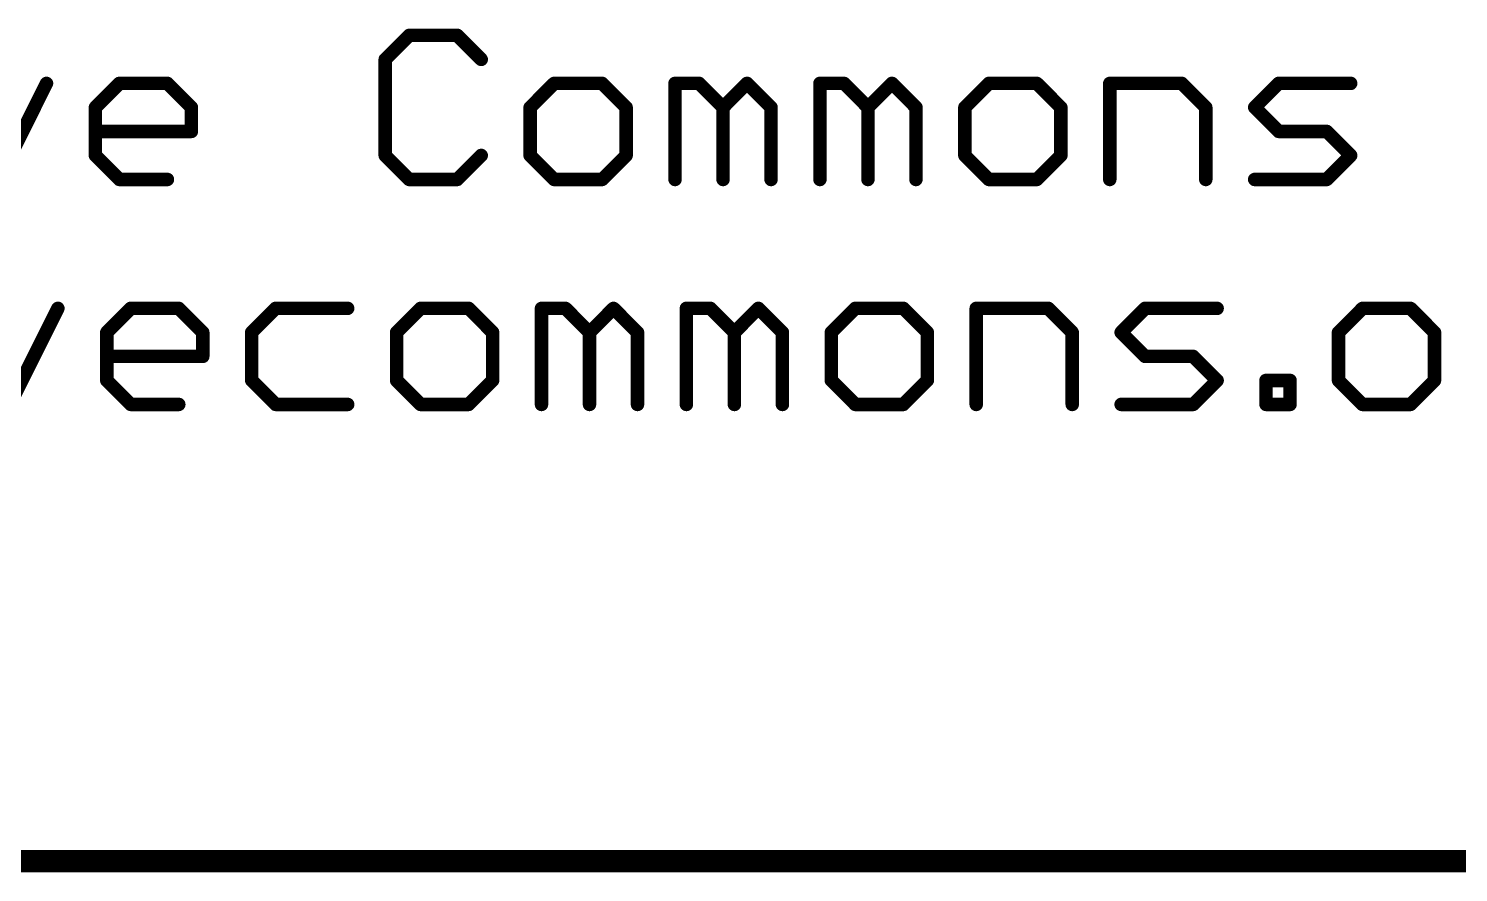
# Model space of a CAD drawing. Extents: x -28 to 79, y -1 to 63.
# Drawn here: x 11.22 to 27.37, y 53.21 to 62.74 of the extents above; entities that cross this region are included whole.
import ezdxf

# ---------------------------------------------------------------- set-up
doc = ezdxf.new("R2010")
doc.units = 0
for name, color, linetype in [('1', 12, 'CONTINUOUS'), ('16', 132, 'CONTINUOUS'), ('20', 53, 'CONTINUOUS'), ('21', 41, 'CONTINUOUS')]:
    doc.layers.add(name, color=color, linetype=linetype)

msp = doc.modelspace()

# ---------------------------------------------------------------- linework, layer by layer
at = {"layer": '1', "const_width": 0.254}
msp.add_lwpolyline([(0, 53.34), (52.07, 53.34)], dxfattribs=at)
at = {"layer": '16', "const_width": 0.254}
msp.add_lwpolyline([(0, 53.34), (52.07, 53.34)], dxfattribs=at)
at = {"layer": '20', "const_width": 0.2032}
msp.add_lwpolyline([(48.26, 53.34), (0, 53.34)], dxfattribs=at)
at = {"layer": '21', "const_width": 0.1524}
for points in [[(15.5191, 62.6632), (15.248, 62.392)], [(16.0615, 62.6632), (15.5191, 62.6632)], [(16.3326, 62.392), (16.0615, 62.6632)], [(15.248, 62.392), (15.248, 61.3074)], [(10.8788, 61.0362), (11.4212, 62.1209)], [(11.9737, 61.8497), (12.2448, 62.1209)], [(12.2448, 62.1209), (12.7872, 62.1209)], [(12.7872, 62.1209), (13.0583, 61.8497)], [(17.1563, 62.1209), (16.8851, 61.8497)], [(17.6986, 62.1209), (17.1563, 62.1209)], [(17.9698, 61.8497), (17.6986, 62.1209)], [(18.5223, 61.0362), (18.5223, 62.1209)], [(18.5223, 62.1209), (18.7935, 62.1209)], [(18.7935, 62.1209), (19.0646, 61.8497)], [(19.0646, 61.8497), (19.3358, 62.1209)], [(19.3358, 62.1209), (19.607, 61.8497)], [(20.1594, 61.0362), (20.1594, 62.1209)], [(20.1594, 62.1209), (20.4306, 62.1209)], [(20.4306, 62.1209), (20.7018, 61.8497)], [(20.7018, 61.8497), (20.9729, 62.1209)], [(20.9729, 62.1209), (21.2441, 61.8497)], [(22.0678, 62.1209), (21.7966, 61.8497)], [(22.6101, 62.1209), (22.0678, 62.1209)], [(22.8813, 61.8497), (22.6101, 62.1209)], [(23.4338, 61.0362), (23.4338, 62.1209)], [(23.4338, 62.1209), (24.2473, 62.1209)], [(24.2473, 62.1209), (24.5184, 61.8497)], [(25.0709, 61.8497), (25.3421, 62.1209)], [(25.3421, 62.1209), (26.1556, 62.1209)], [(11.9737, 61.3074), (11.9737, 61.8497)], [(13.0583, 61.8497), (13.0583, 61.5785)], [(16.8851, 61.8497), (16.8851, 61.3074)], [(17.9698, 61.3074), (17.9698, 61.8497)], [(19.0646, 61.8497), (19.0646, 61.0362)], [(19.607, 61.8497), (19.607, 61.0362)], [(20.7018, 61.8497), (20.7018, 61.0362)], [(21.2441, 61.8497), (21.2441, 61.0362)], [(21.7966, 61.8497), (21.7966, 61.3074)], [(22.8813, 61.3074), (22.8813, 61.8497)], [(24.5184, 61.8497), (24.5184, 61.0362)], [(25.3421, 61.5785), (25.0709, 61.8497)], [(13.0583, 61.5785), (11.9737, 61.5785)], [(25.8844, 61.5785), (25.3421, 61.5785)], [(26.1556, 61.3074), (25.8844, 61.5785)], [(12.2448, 61.0362), (11.9737, 61.3074)], [(15.248, 61.3074), (15.5191, 61.0362)], [(16.0615, 61.0362), (16.3326, 61.3074)], [(16.8851, 61.3074), (17.1563, 61.0362)], [(17.6986, 61.0362), (17.9698, 61.3074)], [(21.7966, 61.3074), (22.0678, 61.0362)], [(22.6101, 61.0362), (22.8813, 61.3074)], [(25.8844, 61.0362), (26.1556, 61.3074)], [(12.7872, 61.0362), (12.2448, 61.0362)], [(15.5191, 61.0362), (16.0615, 61.0362)], [(17.1563, 61.0362), (17.6986, 61.0362)], [(22.0678, 61.0362), (22.6101, 61.0362)], [(25.0709, 61.0362), (25.8844, 61.0362)], [(11.0072, 58.4962), (11.5496, 59.5809)], [(12.1021, 59.3097), (12.3732, 59.5809)], [(12.3732, 59.5809), (12.9156, 59.5809)], [(12.9156, 59.5809), (13.1867, 59.3097)], [(14.0104, 59.5809), (13.7392, 59.3097)], [(14.8239, 59.5809), (14.0104, 59.5809)], [(15.6476, 59.5809), (15.3764, 59.3097)], [(16.1899, 59.5809), (15.6476, 59.5809)], [(16.461, 59.3097), (16.1899, 59.5809)], [(17.0135, 58.4962), (17.0135, 59.5809)], [(17.0135, 59.5809), (17.2847, 59.5809)], [(17.2847, 59.5809), (17.5559, 59.3097)], [(17.5559, 59.3097), (17.827, 59.5809)], [(17.827, 59.5809), (18.0982, 59.3097)], [(18.6507, 58.4962), (18.6507, 59.5809)], [(18.6507, 59.5809), (18.9219, 59.5809)], [(18.9219, 59.5809), (19.193, 59.3097)], [(19.193, 59.3097), (19.4642, 59.5809)], [(19.4642, 59.5809), (19.7354, 59.3097)], [(20.559, 59.5809), (20.2879, 59.3097)], [(21.1014, 59.5809), (20.559, 59.5809)], [(21.3725, 59.3097), (21.1014, 59.5809)], [(21.925, 58.4962), (21.925, 59.5809)], [(21.925, 59.5809), (22.7385, 59.5809)], [(22.7385, 59.5809), (23.0097, 59.3097)], [(23.5622, 59.3097), (23.8333, 59.5809)], [(23.8333, 59.5809), (24.6468, 59.5809)], [(26.2891, 59.5809), (26.0179, 59.3097)], [(26.8314, 59.5809), (26.2891, 59.5809)], [(27.1026, 59.3097), (26.8314, 59.5809)], [(12.1021, 58.7674), (12.1021, 59.3097)], [(13.1867, 59.3097), (13.1867, 59.0385)], [(13.7392, 59.3097), (13.7392, 58.7674)], [(15.3764, 59.3097), (15.3764, 58.7674)], [(16.461, 58.7674), (16.461, 59.3097)], [(17.5559, 59.3097), (17.5559, 58.4962)], [(18.0982, 59.3097), (18.0982, 58.4962)], [(19.193, 59.3097), (19.193, 58.4962)], [(19.7354, 59.3097), (19.7354, 58.4962)], [(20.2879, 59.3097), (20.2879, 58.7674)], [(21.3725, 58.7674), (21.3725, 59.3097)], [(23.0097, 59.3097), (23.0097, 58.4962)], [(23.8333, 59.0385), (23.5622, 59.3097)], [(26.0179, 59.3097), (26.0179, 58.7674)], [(27.1026, 58.7674), (27.1026, 59.3097)], [(13.1867, 59.0385), (12.1021, 59.0385)], [(24.3757, 59.0385), (23.8333, 59.0385)], [(24.6468, 58.7674), (24.3757, 59.0385)], [(12.3732, 58.4962), (12.1021, 58.7674)], [(13.7392, 58.7674), (14.0104, 58.4962)], [(15.3764, 58.7674), (15.6476, 58.4962)], [(16.1899, 58.4962), (16.461, 58.7674)], [(20.2879, 58.7674), (20.559, 58.4962)], [(21.1014, 58.4962), (21.3725, 58.7674)], [(24.3757, 58.4962), (24.6468, 58.7674)], [(25.1993, 58.4962), (25.1993, 58.7674)], [(25.1993, 58.7674), (25.4705, 58.7674)], [(25.4705, 58.7674), (25.4705, 58.4962)], [(26.0179, 58.7674), (26.2891, 58.4962)], [(26.8314, 58.4962), (27.1026, 58.7674)], [(12.9156, 58.4962), (12.3732, 58.4962)], [(14.0104, 58.4962), (14.8239, 58.4962)], [(15.6476, 58.4962), (16.1899, 58.4962)], [(20.559, 58.4962), (21.1014, 58.4962)], [(23.5622, 58.4962), (24.3757, 58.4962)], [(25.4705, 58.4962), (25.1993, 58.4962)], [(26.2891, 58.4962), (26.8314, 58.4962)]]:
    msp.add_lwpolyline(points, dxfattribs=at)
at = {"layer": '21', "const_width": 0.0762}
for points in [[(15.5191, 62.7013, 1), (15.5191, 62.6251)], [(15.5461, 62.6362, 1), (15.4922, 62.6901)], [(16.0884, 62.6901, 1), (16.0345, 62.6362)], [(16.0615, 62.6251, 1), (16.0615, 62.7013)], [(15.221, 62.419, 1), (15.2749, 62.3651)], [(15.2861, 62.392, 1), (15.2099, 62.392)], [(16.3057, 62.3651, 1), (16.3596, 62.419)], [(11.4552, 62.1038, 1), (11.3871, 62.1379)], [(12.2448, 62.159, 1), (12.2448, 62.0828)], [(12.2718, 62.0939, 1), (12.2179, 62.1478)], [(12.8141, 62.1478, 1), (12.7602, 62.0939)], [(12.7872, 62.0828, 1), (12.7872, 62.159)], [(17.1563, 62.159, 1), (17.1563, 62.0828)], [(17.1832, 62.0939, 1), (17.1294, 62.1478)], [(17.7256, 62.1478, 1), (17.6717, 62.0939)], [(17.6986, 62.0828, 1), (17.6986, 62.159)], [(18.5604, 62.1209, 1), (18.4842, 62.1209)], [(18.5223, 62.159, 1), (18.5223, 62.0828)], [(18.8204, 62.1478, 1), (18.7665, 62.0939)], [(18.7935, 62.0828, 1), (18.7935, 62.159)], [(19.3627, 62.1478, 1), (19.3088, 62.0939)], [(19.3627, 62.0939, 1), (19.3088, 62.1478)], [(20.1975, 62.1209, 1), (20.1213, 62.1209)], [(20.1594, 62.159, 1), (20.1594, 62.0828)], [(20.4576, 62.1478, 1), (20.4037, 62.0939)], [(20.4306, 62.0828, 1), (20.4306, 62.159)], [(20.9999, 62.1478, 1), (20.946, 62.0939)], [(20.9999, 62.0939, 1), (20.946, 62.1478)], [(22.0678, 62.159, 1), (22.0678, 62.0828)], [(22.0947, 62.0939, 1), (22.0408, 62.1478)], [(22.637, 62.1478, 1), (22.5832, 62.0939)], [(22.6101, 62.0828, 1), (22.6101, 62.159)], [(23.4719, 62.1209, 1), (23.3957, 62.1209)], [(23.4338, 62.159, 1), (23.4338, 62.0828)], [(24.2742, 62.1478, 1), (24.2203, 62.0939)], [(24.2473, 62.0828, 1), (24.2473, 62.159)], [(25.3421, 62.159, 1), (25.3421, 62.0828)], [(25.369, 62.0939, 1), (25.3151, 62.1478)], [(26.1556, 62.0828, 1), (26.1556, 62.159)], [(12.0118, 61.8497, 1), (11.9356, 61.8497)], [(11.9467, 61.8766, 1), (12.0006, 61.8228)], [(13.0964, 61.8497, 1), (13.0202, 61.8497)], [(13.0314, 61.8228, 1), (13.0853, 61.8766)], [(16.9232, 61.8497, 1), (16.847, 61.8497)], [(16.8582, 61.8766, 1), (16.9121, 61.8228)], [(18.0079, 61.8497, 1), (17.9317, 61.8497)], [(17.9429, 61.8228, 1), (17.9967, 61.8766)], [(19.1027, 61.8497, 1), (19.0265, 61.8497)], [(19.0377, 61.8766, 1), (19.0916, 61.8228)], [(19.0377, 61.8228, 1), (19.0916, 61.8766)], [(19.6451, 61.8497, 1), (19.5689, 61.8497)], [(19.58, 61.8228, 1), (19.6339, 61.8766)], [(20.7399, 61.8497, 1), (20.6637, 61.8497)], [(20.6748, 61.8766, 1), (20.7287, 61.8228)], [(20.6748, 61.8228, 1), (20.7287, 61.8766)], [(21.2822, 61.8497, 1), (21.206, 61.8497)], [(21.2172, 61.8228, 1), (21.2711, 61.8766)], [(21.8347, 61.8497, 1), (21.7585, 61.8497)], [(21.7697, 61.8766, 1), (21.8235, 61.8228)], [(22.9194, 61.8497, 1), (22.8432, 61.8497)], [(22.8543, 61.8228, 1), (22.9082, 61.8766)], [(24.5565, 61.8497, 1), (24.4803, 61.8497)], [(24.4915, 61.8228, 1), (24.5454, 61.8766)], [(25.0979, 61.8766, 1), (25.044, 61.8228)], [(25.044, 61.8766, 1), (25.0979, 61.8228)], [(11.9737, 61.6166, 1), (11.9737, 61.5404)], [(13.0202, 61.5785, 1), (13.0964, 61.5785)], [(13.0583, 61.5404, 1), (13.0583, 61.6166)], [(25.3421, 61.6166, 1), (25.3421, 61.5404)], [(25.3151, 61.5516, 1), (25.369, 61.6055)], [(25.9114, 61.6055, 1), (25.8575, 61.5516)], [(25.8844, 61.5404, 1), (25.8844, 61.6166)], [(12.0006, 61.3343, 1), (11.9467, 61.2804)], [(11.9356, 61.3074, 1), (12.0118, 61.3074)], [(15.2749, 61.3343, 1), (15.221, 61.2804)], [(15.2099, 61.3074, 1), (15.2861, 61.3074)], [(16.3596, 61.2804, 1), (16.3057, 61.3343)], [(16.9121, 61.3343, 1), (16.8582, 61.2804)], [(16.847, 61.3074, 1), (16.9232, 61.3074)], [(17.9317, 61.3074, 1), (18.0079, 61.3074)], [(17.9967, 61.2804, 1), (17.9429, 61.3343)], [(21.8235, 61.3343, 1), (21.7697, 61.2804)], [(21.7585, 61.3074, 1), (21.8347, 61.3074)], [(22.8432, 61.3074, 1), (22.9194, 61.3074)], [(22.9082, 61.2804, 1), (22.8543, 61.3343)], [(26.1825, 61.2804, 1), (26.1286, 61.3343)], [(26.1286, 61.2804, 1), (26.1825, 61.3343)], [(12.2448, 61.0743, 1), (12.2448, 60.9981)], [(12.2179, 61.0093, 1), (12.2718, 61.0631)], [(12.7872, 60.9981, 1), (12.7872, 61.0743)], [(15.5191, 61.0743, 1), (15.5191, 60.9981)], [(15.4922, 61.0093, 1), (15.5461, 61.0631)], [(16.0345, 61.0631, 1), (16.0884, 61.0093)], [(16.0615, 60.9981, 1), (16.0615, 61.0743)], [(17.1563, 61.0743, 1), (17.1563, 60.9981)], [(17.1294, 61.0093, 1), (17.1832, 61.0631)], [(17.6717, 61.0631, 1), (17.7256, 61.0093)], [(17.6986, 60.9981, 1), (17.6986, 61.0743)], [(18.4842, 61.0362, 1), (18.5604, 61.0362)], [(19.0265, 61.0362, 1), (19.1027, 61.0362)], [(19.5689, 61.0362, 1), (19.6451, 61.0362)], [(20.1213, 61.0362, 1), (20.1975, 61.0362)], [(20.6637, 61.0362, 1), (20.7399, 61.0362)], [(21.206, 61.0362, 1), (21.2822, 61.0362)], [(22.0678, 61.0743, 1), (22.0678, 60.9981)], [(22.0408, 61.0093, 1), (22.0947, 61.0631)], [(22.5832, 61.0631, 1), (22.637, 61.0093)], [(22.6101, 60.9981, 1), (22.6101, 61.0743)], [(23.3957, 61.0362, 1), (23.4719, 61.0362)], [(24.4803, 61.0362, 1), (24.5565, 61.0362)], [(25.0709, 61.0743, 1), (25.0709, 60.9981)], [(25.8575, 61.0631, 1), (25.9114, 61.0093)], [(25.8844, 60.9981, 1), (25.8844, 61.0743)], [(11.5837, 59.5638, 1), (11.5155, 59.5979)], [(12.3732, 59.619, 1), (12.3732, 59.5428)], [(12.4002, 59.5539, 1), (12.3463, 59.6078)], [(12.9425, 59.6078, 1), (12.8886, 59.5539)], [(12.9156, 59.5428, 1), (12.9156, 59.619)], [(14.0104, 59.619, 1), (14.0104, 59.5428)], [(14.0373, 59.5539, 1), (13.9835, 59.6078)], [(14.8239, 59.5428, 1), (14.8239, 59.619)], [(15.6476, 59.619, 1), (15.6476, 59.5428)], [(15.6745, 59.5539, 1), (15.6206, 59.6078)], [(16.2168, 59.6078, 1), (16.1629, 59.5539)], [(16.1899, 59.5428, 1), (16.1899, 59.619)], [(17.0516, 59.5809, 1), (16.9754, 59.5809)], [(17.0135, 59.619, 1), (17.0135, 59.5428)], [(17.3116, 59.6078, 1), (17.2578, 59.5539)], [(17.2847, 59.5428, 1), (17.2847, 59.619)], [(17.854, 59.6078, 1), (17.8001, 59.5539)], [(17.854, 59.5539, 1), (17.8001, 59.6078)], [(18.6888, 59.5809, 1), (18.6126, 59.5809)], [(18.6507, 59.619, 1), (18.6507, 59.5428)], [(18.9488, 59.6078, 1), (18.8949, 59.5539)], [(18.9219, 59.5428, 1), (18.9219, 59.619)], [(19.4911, 59.6078, 1), (19.4373, 59.5539)], [(19.4911, 59.5539, 1), (19.4373, 59.6078)], [(20.559, 59.619, 1), (20.559, 59.5428)], [(20.586, 59.5539, 1), (20.5321, 59.6078)], [(21.1283, 59.6078, 1), (21.0744, 59.5539)], [(21.1014, 59.5428, 1), (21.1014, 59.619)], [(21.9631, 59.5809, 1), (21.8869, 59.5809)], [(21.925, 59.619, 1), (21.925, 59.5428)], [(22.7654, 59.6078, 1), (22.7116, 59.5539)], [(22.7385, 59.5428, 1), (22.7385, 59.619)], [(23.8333, 59.619, 1), (23.8333, 59.5428)], [(23.8603, 59.5539, 1), (23.8064, 59.6078)], [(24.6468, 59.5428, 1), (24.6468, 59.619)], [(26.2891, 59.619, 1), (26.2891, 59.5428)], [(26.316, 59.5539, 1), (26.2621, 59.6078)], [(26.8583, 59.6078, 1), (26.8045, 59.5539)], [(26.8314, 59.5428, 1), (26.8314, 59.619)], [(12.1402, 59.3097, 1), (12.064, 59.3097)], [(12.0751, 59.3366, 1), (12.129, 59.2828)], [(13.2248, 59.3097, 1), (13.1486, 59.3097)], [(13.1598, 59.2828, 1), (13.2137, 59.3366)], [(13.7773, 59.3097, 1), (13.7011, 59.3097)], [(13.7123, 59.3366, 1), (13.7662, 59.2828)], [(15.4145, 59.3097, 1), (15.3383, 59.3097)], [(15.3494, 59.3366, 1), (15.4033, 59.2828)], [(16.4991, 59.3097, 1), (16.4229, 59.3097)], [(16.4341, 59.2828, 1), (16.488, 59.3366)], [(17.594, 59.3097, 1), (17.5178, 59.3097)], [(17.5289, 59.3366, 1), (17.5828, 59.2828)], [(17.5289, 59.2828, 1), (17.5828, 59.3366)], [(18.1363, 59.3097, 1), (18.0601, 59.3097)], [(18.0713, 59.2828, 1), (18.1251, 59.3366)], [(19.2311, 59.3097, 1), (19.1549, 59.3097)], [(19.1661, 59.3366, 1), (19.22, 59.2828)], [(19.1661, 59.2828, 1), (19.22, 59.3366)], [(19.7735, 59.3097, 1), (19.6973, 59.3097)], [(19.7084, 59.2828, 1), (19.7623, 59.3366)], [(20.326, 59.3097, 1), (20.2498, 59.3097)], [(20.2609, 59.3366, 1), (20.3148, 59.2828)], [(21.4106, 59.3097, 1), (21.3344, 59.3097)], [(21.3456, 59.2828, 1), (21.3995, 59.3366)], [(23.0478, 59.3097, 1), (22.9716, 59.3097)], [(22.9827, 59.2828, 1), (23.0366, 59.3366)], [(23.5891, 59.3366, 1), (23.5352, 59.2828)], [(23.5352, 59.3366, 1), (23.5891, 59.2828)], [(26.056, 59.3097, 1), (25.9798, 59.3097)], [(25.991, 59.3366, 1), (26.0448, 59.2828)], [(27.1407, 59.3097, 1), (27.0645, 59.3097)], [(27.0756, 59.2828, 1), (27.1295, 59.3366)], [(12.1021, 59.0766, 1), (12.1021, 59.0004)], [(13.1486, 59.0385, 1), (13.2248, 59.0385)], [(13.1867, 59.0004, 1), (13.1867, 59.0766)], [(23.8333, 59.0766, 1), (23.8333, 59.0004)], [(23.8064, 59.0116, 1), (23.8603, 59.0655)], [(24.4026, 59.0655, 1), (24.3487, 59.0116)], [(24.3757, 59.0004, 1), (24.3757, 59.0766)], [(12.129, 58.7943, 1), (12.0751, 58.7404)], [(12.064, 58.7674, 1), (12.1402, 58.7674)], [(13.7662, 58.7943, 1), (13.7123, 58.7404)], [(13.7011, 58.7674, 1), (13.7773, 58.7674)], [(15.4033, 58.7943, 1), (15.3494, 58.7404)], [(15.3383, 58.7674, 1), (15.4145, 58.7674)], [(16.4229, 58.7674, 1), (16.4991, 58.7674)], [(16.488, 58.7404, 1), (16.4341, 58.7943)], [(20.3148, 58.7943, 1), (20.2609, 58.7404)], [(20.2498, 58.7674, 1), (20.326, 58.7674)], [(21.3344, 58.7674, 1), (21.4106, 58.7674)], [(21.3995, 58.7404, 1), (21.3456, 58.7943)], [(24.6738, 58.7404, 1), (24.6199, 58.7943)], [(24.6199, 58.7404, 1), (24.6738, 58.7943)], [(25.2374, 58.7674, 1), (25.1612, 58.7674)], [(25.1993, 58.8055, 1), (25.1993, 58.7293)], [(25.5086, 58.7674, 1), (25.4324, 58.7674)], [(25.4705, 58.7293, 1), (25.4705, 58.8055)], [(26.0448, 58.7943, 1), (25.991, 58.7404)], [(25.9798, 58.7674, 1), (26.056, 58.7674)], [(27.0645, 58.7674, 1), (27.1407, 58.7674)], [(27.1295, 58.7404, 1), (27.0756, 58.7943)], [(12.3732, 58.5343, 1), (12.3732, 58.4581)], [(12.3463, 58.4693, 1), (12.4002, 58.5231)], [(12.9156, 58.4581, 1), (12.9156, 58.5343)], [(14.0104, 58.5343, 1), (14.0104, 58.4581)], [(13.9835, 58.4693, 1), (14.0373, 58.5231)], [(14.8239, 58.4581, 1), (14.8239, 58.5343)], [(15.6476, 58.5343, 1), (15.6476, 58.4581)], [(15.6206, 58.4693, 1), (15.6745, 58.5231)], [(16.1629, 58.5231, 1), (16.2168, 58.4693)], [(16.1899, 58.4581, 1), (16.1899, 58.5343)], [(16.9754, 58.4962, 1), (17.0516, 58.4962)], [(17.5178, 58.4962, 1), (17.594, 58.4962)], [(18.0601, 58.4962, 1), (18.1363, 58.4962)], [(18.6126, 58.4962, 1), (18.6888, 58.4962)], [(19.1549, 58.4962, 1), (19.2311, 58.4962)], [(19.6973, 58.4962, 1), (19.7735, 58.4962)], [(20.559, 58.5343, 1), (20.559, 58.4581)], [(20.5321, 58.4693, 1), (20.586, 58.5231)], [(21.0744, 58.5231, 1), (21.1283, 58.4693)], [(21.1014, 58.4581, 1), (21.1014, 58.5343)], [(21.8869, 58.4962, 1), (21.9631, 58.4962)], [(22.9716, 58.4962, 1), (23.0478, 58.4962)], [(23.5622, 58.5343, 1), (23.5622, 58.4581)], [(24.3487, 58.5231, 1), (24.4026, 58.4693)], [(24.3757, 58.4581, 1), (24.3757, 58.5343)], [(25.1993, 58.5343, 1), (25.1993, 58.4581)], [(25.1612, 58.4962, 1), (25.2374, 58.4962)], [(25.4324, 58.4962, 1), (25.5086, 58.4962)], [(25.4705, 58.4581, 1), (25.4705, 58.5343)], [(26.2891, 58.5343, 1), (26.2891, 58.4581)], [(26.2621, 58.4693, 1), (26.316, 58.5231)], [(26.8045, 58.5231, 1), (26.8583, 58.4693)], [(26.8314, 58.4581, 1), (26.8314, 58.5343)]]:
    msp.add_lwpolyline(points, format="xyb", dxfattribs=at)

doc.saveas('drawing.dxf')
